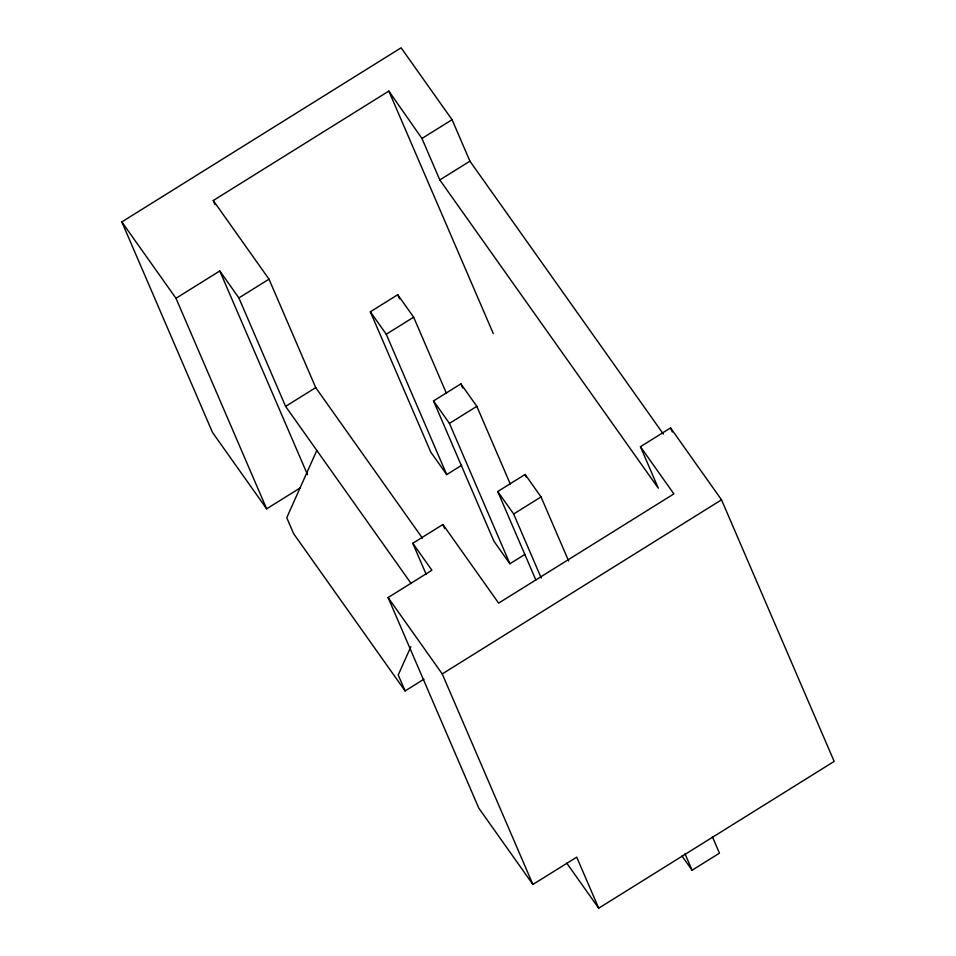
<?xml version="1.0" encoding="UTF-8"?>
<svg xmlns="http://www.w3.org/2000/svg" width="956" height="956" viewBox="0 0 956 956"><rect width="100%" height="100%" fill="white"/><g stroke="black" fill="none" stroke-linecap="round" stroke-linejoin="round"><path stroke-width="1.43" d="M316.818 450.431L286.752 517.734L293.623 533.675L405.093 690.949L423.962 679.178M410.853 646.734L398.222 674.996L405.093 690.949M300.447 487.763L266.652 508.831L212.507 432.447L121.83 221.9L401.114 47.8L452.069 119.691L469.934 161.17L663.368 434.072M215.04 204.632L213.272 200.521L388.841 91.083L421.955 138.465L439.808 179.943L658.302 488.181L640.436 446.703L670.562 427.93L721.517 499.821L834.17 761.418L598.695 908.2L566.741 863.125M421.955 138.465L452.069 119.691M266.652 508.831L175.976 298.284L219.784 270.978L238.892 297.937L285.605 406.396L411.14 583.507M238.892 297.937L269.006 279.164L213.272 200.521M439.808 179.943L469.934 161.17M461.652 465.309L446.715 474.618L430.786 452.152L370.342 311.787L397.72 294.723L413.649 317.189L446.512 393.502M446.715 474.618L386.26 334.253L413.649 317.189M285.605 406.396L315.719 387.622L269.006 279.164M524.832 554.444L509.895 563.753L493.965 541.287L433.522 400.923L460.9 383.858L476.829 406.324L510.277 483.999M509.895 563.753L449.44 423.389L476.829 406.324M426.221 574.448L412.789 543.271L442.903 524.497L498.638 603.128L673.884 493.882L640.436 446.703M535.886 580.101L497.741 491.527L525.119 474.451L541.036 496.917L568.629 560.969M541.239 578.033L513.659 513.993L541.036 496.917M598.695 908.2L576.719 857.162L532.91 884.467L478.765 808.083L388.088 597.536L431.897 570.23L412.789 543.271M532.91 884.467L442.234 673.92L721.517 499.821M682.022 856.038L692.084 870.223L719.462 853.158L712.375 836.727M370.342 311.787L386.26 334.253M433.522 400.923L449.44 423.389M497.741 491.527L513.659 513.993M315.719 387.622L422.468 538.216M121.83 221.9L175.976 298.284M388.088 597.536L442.234 673.92M670.562 427.93L672.283 431.945M388.841 91.083L493.26 333.525M525.119 474.451L526.29 477.175M684.998 853.792L692.084 870.223M460.9 383.858L462.656 387.945M397.72 294.723L399.477 298.81M442.903 524.497L444.66 528.56M219.784 270.978L307.509 474.678"/></g></svg>
